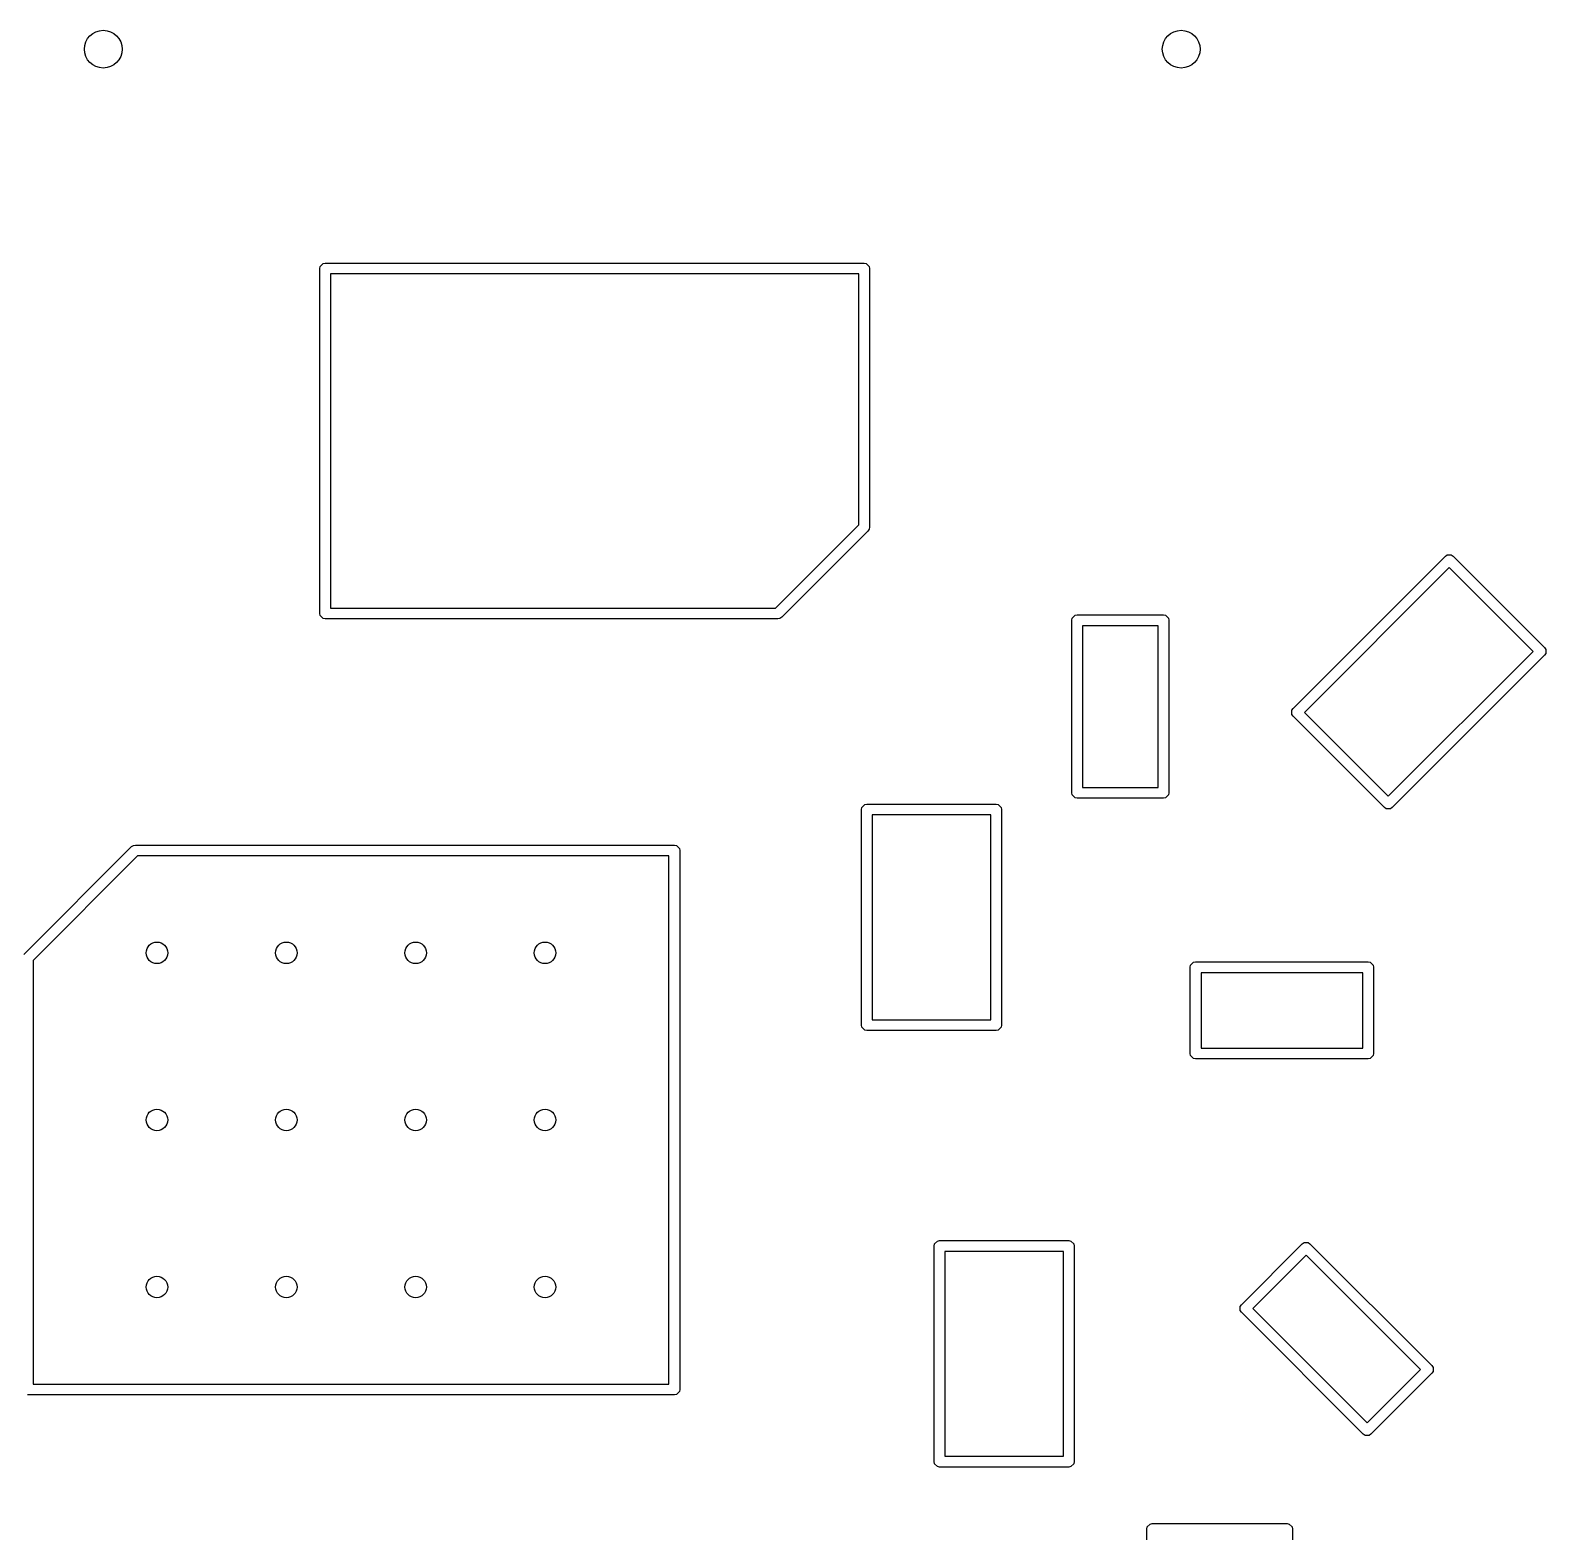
# Model space of a CAD drawing. Extents: x 4.89 to 6.91, y -4.14 to -2.94.
# Drawn here: x 5.404 to 5.958, y -3.491 to -2.943 of the extents above; entities that cross this region are included whole.
import ezdxf

# ---------------------------------------------------------------- set-up
doc = ezdxf.new("R2010")
doc.units = 0
doc.header["$MEASUREMENT"] = 0
doc.layers.add('BLACK', color=7, linetype='CONTINUOUS')

msp = doc.modelspace()

# ---------------------------------------------------------------- linework, layer by layer
at = {"layer": 'BLACK', "linetype": 'CONTINUOUS'}
for p, q in [((5.50991, -3.02976), (5.51006, -3.029)), ((5.50991, -3.15574), (5.50991, -3.02976)), ((5.51006, -3.029), (5.51112, -3.02794)), ((5.51112, -3.02794), (5.51187, -3.02779)), ((5.51187, -3.02779), (5.70872, -3.02779)), ((5.51384, -3.03172), (5.51384, -3.15377)), ((5.70676, -3.03172), (5.51384, -3.03172)), ((5.70676, -3.12343), (5.70676, -3.03172)), ((5.70872, -3.02779), (5.70948, -3.02794)), ((5.70948, -3.02794), (5.71054, -3.029)), ((5.71054, -3.029), (5.71069, -3.02976)), ((5.71069, -3.02976), (5.71069, -3.12424)), ((5.67641, -3.15377), (5.70676, -3.12343)), ((5.71012, -3.12564), (5.67862, -3.15713)), ((5.71054, -3.125), (5.71012, -3.12564)), ((5.71069, -3.12424), (5.71054, -3.125)), ((5.86537, -3.19049), (5.92104, -3.13481)), ((5.92104, -3.13481), (5.92168, -3.13439)), ((5.92168, -3.13439), (5.92319, -3.13439)), ((5.92319, -3.13439), (5.92383, -3.13481)), ((5.92319, -3.13439), (5.92319, -3.13439)), ((5.92383, -3.13481), (5.95723, -3.16822)), ((5.92243, -3.13899), (5.86954, -3.19188)), ((5.95306, -3.16961), (5.92243, -3.13899)), ((5.51384, -3.15377), (5.67641, -3.15377)), ((5.51006, -3.15649), (5.50991, -3.15574)), ((5.51112, -3.15756), (5.51006, -3.15649)), ((5.51187, -3.15771), (5.51112, -3.15756)), ((5.67723, -3.15771), (5.51187, -3.15771)), ((5.67798, -3.15756), (5.67723, -3.15771)), ((5.67862, -3.15713), (5.67798, -3.15756)), ((5.78458, -3.15825), (5.78473, -3.1575)), ((5.78458, -3.22124), (5.78458, -3.15825)), ((5.78473, -3.1575), (5.7858, -3.15643)), ((5.7858, -3.15643), (5.78655, -3.15628)), ((5.78655, -3.15628), (5.81805, -3.15628)), ((5.78852, -3.16022), (5.78852, -3.21928)), ((5.81608, -3.16022), (5.78852, -3.16022)), ((5.81608, -3.21928), (5.81608, -3.16022)), ((5.81805, -3.15628), (5.8188, -3.15643)), ((5.8188, -3.15643), (5.81987, -3.1575)), ((5.81987, -3.1575), (5.82002, -3.15825)), ((5.82002, -3.15825), (5.82002, -3.22124)), ((5.90016, -3.22251), (5.95306, -3.16961)), ((5.95723, -3.171), (5.90156, -3.22668)), ((5.95723, -3.16822), (5.95766, -3.16886)), ((5.95766, -3.17037), (5.95723, -3.171)), ((5.95766, -3.16886), (5.95766, -3.16886)), ((5.95766, -3.16886), (5.95766, -3.17037)), ((5.86494, -3.19113), (5.86537, -3.19049)), ((5.86494, -3.19264), (5.86494, -3.19113)), ((5.86537, -3.19328), (5.86494, -3.19264)), ((5.89877, -3.22668), (5.86537, -3.19328)), ((5.86954, -3.19188), (5.90016, -3.22251)), ((5.78473, -3.222), (5.78458, -3.22124)), ((5.78852, -3.21928), (5.81608, -3.21928)), ((5.82002, -3.22124), (5.81987, -3.222)), ((5.70771, -3.22736), (5.70786, -3.22661)), ((5.70786, -3.22661), (5.70892, -3.22554)), ((5.70892, -3.22554), (5.70968, -3.22539)), ((5.70968, -3.22539), (5.75692, -3.22539)), ((5.75692, -3.22539), (5.75767, -3.22554)), ((5.75767, -3.22554), (5.75874, -3.22661)), ((5.75874, -3.22661), (5.75889, -3.22736)), ((5.7858, -3.22306), (5.78473, -3.222)), ((5.78655, -3.22321), (5.7858, -3.22306)), ((5.81805, -3.22321), (5.78655, -3.22321)), ((5.8188, -3.22306), (5.81805, -3.22321)), ((5.81987, -3.222), (5.8188, -3.22306)), ((5.89941, -3.22711), (5.89877, -3.22668)), ((5.90156, -3.22668), (5.90092, -3.22711)), ((5.70771, -3.3061), (5.70771, -3.22736)), ((5.71165, -3.22933), (5.71165, -3.30413)), ((5.75495, -3.22933), (5.71165, -3.22933)), ((5.75495, -3.30413), (5.75495, -3.22933)), ((5.75889, -3.22736), (5.75889, -3.3061)), ((5.90092, -3.22711), (5.89941, -3.22711)), ((5.4018, -3.2803), (5.44117, -3.24093)), ((5.44117, -3.24093), (5.44181, -3.2405)), ((5.44181, -3.2405), (5.44256, -3.24035)), ((5.44256, -3.24035), (5.63941, -3.24035)), ((5.63941, -3.24035), (5.64016, -3.2405)), ((5.64016, -3.2405), (5.64123, -3.24157)), ((5.64123, -3.24157), (5.64138, -3.24232)), ((5.64138, -3.24232), (5.64138, -3.43917)), ((5.44337, -3.24429), (5.40516, -3.28251)), ((5.63744, -3.24429), (5.44337, -3.24429)), ((5.63744, -3.4372), (5.63744, -3.24429)), ((5.40516, -3.28251), (5.40516, -3.4372)), ((5.82783, -3.285), (5.82798, -3.28425)), ((5.82783, -3.3165), (5.82783, -3.285)), ((5.82798, -3.28425), (5.82905, -3.28318)), ((5.82905, -3.28318), (5.8298, -3.28303)), ((5.8298, -3.28303), (5.8928, -3.28303)), ((5.83177, -3.28697), (5.83177, -3.31453)), ((5.89083, -3.28697), (5.83177, -3.28697)), ((5.89083, -3.31453), (5.89083, -3.28697)), ((5.8928, -3.28303), (5.89355, -3.28318)), ((5.89355, -3.28318), (5.89461, -3.28425)), ((5.89461, -3.28425), (5.89476, -3.285)), ((5.89476, -3.285), (5.89476, -3.3165)), ((5.71165, -3.30413), (5.75495, -3.30413)), ((5.70786, -3.30686), (5.70771, -3.3061)), ((5.70892, -3.30792), (5.70786, -3.30686)), ((5.70968, -3.30807), (5.70892, -3.30792)), ((5.75692, -3.30807), (5.70968, -3.30807)), ((5.75767, -3.30792), (5.75692, -3.30807)), ((5.75874, -3.30686), (5.75767, -3.30792)), ((5.75889, -3.3061), (5.75874, -3.30686)), ((5.83177, -3.31453), (5.89083, -3.31453)), ((5.82798, -3.31725), (5.82783, -3.3165)), ((5.82905, -3.31831), (5.82798, -3.31725)), ((5.8298, -3.31846), (5.82905, -3.31831)), ((5.8928, -3.31846), (5.8298, -3.31846)), ((5.89355, -3.31831), (5.8928, -3.31846)), ((5.89461, -3.31725), (5.89355, -3.31831)), ((5.89476, -3.3165), (5.89461, -3.31725)), ((5.73425, -3.38681), (5.7344, -3.38606)), ((5.73425, -3.46555), (5.73425, -3.38681)), ((5.7344, -3.38606), (5.73547, -3.38499)), ((5.73547, -3.38499), (5.73622, -3.38484)), ((5.73622, -3.38484), (5.78346, -3.38484)), ((5.78346, -3.38484), (5.78422, -3.38499)), ((5.78422, -3.38499), (5.78528, -3.38606)), ((5.78528, -3.38606), (5.78543, -3.38681)), ((5.78543, -3.38681), (5.78543, -3.46555)), ((5.8465, -3.40822), (5.86877, -3.38595)), ((5.86877, -3.38595), (5.86941, -3.38552)), ((5.86941, -3.38552), (5.87092, -3.38552)), ((5.87092, -3.38552), (5.87156, -3.38595)), ((5.87156, -3.38595), (5.9161, -3.43049)), ((5.73819, -3.38878), (5.73819, -3.46358)), ((5.7815, -3.38878), (5.73819, -3.38878)), ((5.7815, -3.46358), (5.7815, -3.38878)), ((5.87016, -3.39013), (5.85068, -3.40961)), ((5.91192, -3.43188), (5.87016, -3.39013)), ((5.84607, -3.40886), (5.8465, -3.40822)), ((5.84607, -3.41037), (5.84607, -3.40886)), ((5.8465, -3.411), (5.84607, -3.41037)), ((5.89104, -3.45555), (5.8465, -3.411)), ((5.85068, -3.40961), (5.89243, -3.45137)), ((5.9161, -3.43049), (5.91652, -3.43113)), ((5.91652, -3.43113), (5.91652, -3.43264)), ((5.89243, -3.45137), (5.91192, -3.43188)), ((5.9161, -3.43328), (5.89383, -3.45555)), ((5.91652, -3.43264), (5.9161, -3.43328)), ((5.63941, -3.44114), (5.40319, -3.44114)), ((5.40516, -3.4372), (5.63744, -3.4372)), ((5.64016, -3.44099), (5.63941, -3.44114)), ((5.64123, -3.43993), (5.64016, -3.44099)), ((5.64138, -3.43917), (5.64123, -3.43993)), ((5.89168, -3.45597), (5.89104, -3.45555)), ((5.89319, -3.45597), (5.89168, -3.45597)), ((5.89383, -3.45555), (5.89319, -3.45597)), ((5.73819, -3.46358), (5.7815, -3.46358)), ((5.7344, -3.4663), (5.73425, -3.46555)), ((5.73547, -3.46737), (5.7344, -3.4663)), ((5.73622, -3.46752), (5.73547, -3.46737)), ((5.78346, -3.46752), (5.73622, -3.46752)), ((5.78422, -3.46737), (5.78346, -3.46752)), ((5.78528, -3.4663), (5.78422, -3.46737)), ((5.78543, -3.46555), (5.78528, -3.4663)), ((5.81201, -3.49016), (5.81216, -3.4894)), ((5.81201, -3.5689), (5.81201, -3.49016)), ((5.81216, -3.4894), (5.81322, -3.48834)), ((5.81322, -3.48834), (5.81398, -3.48819)), ((5.81398, -3.48819), (5.86319, -3.48819)), ((5.86319, -3.48819), (5.86394, -3.48834)), ((5.86394, -3.48834), (5.86501, -3.4894)), ((5.86501, -3.4894), (5.86516, -3.49016)), ((5.86516, -3.49016), (5.86516, -3.5689))]:
    msp.add_line(p, q, dxfattribs=at)
at = {"layer": 'BLACK'}
for centre, radius in [((5.43083, -2.94965), 0.00689), ((5.43083, -2.94965), 0.00689), ((5.82453, -2.94965), 0.00689), ((5.82453, -2.94965), 0.00689), ((5.45043, -3.27972), 0.00394), ((5.45043, -3.27972), 0.00394), ((5.49768, -3.27972), 0.00394), ((5.49768, -3.27972), 0.00394), ((5.54492, -3.27972), 0.00394), ((5.54492, -3.27972), 0.00394), ((5.59217, -3.27972), 0.00394), ((5.59217, -3.27972), 0.00394), ((5.45043, -3.34075), 0.00394), ((5.45043, -3.34075), 0.00394), ((5.49768, -3.34075), 0.00394), ((5.49768, -3.34075), 0.00394), ((5.54492, -3.34075), 0.00394), ((5.54492, -3.34075), 0.00394), ((5.59217, -3.34075), 0.00394), ((5.59217, -3.34075), 0.00394), ((5.45043, -3.40177), 0.00394), ((5.45043, -3.40177), 0.00394), ((5.49768, -3.40177), 0.00394), ((5.49768, -3.40177), 0.00394), ((5.54492, -3.40177), 0.00394), ((5.54492, -3.40177), 0.00394), ((5.59217, -3.40177), 0.00394), ((5.59217, -3.40177), 0.00394)]:
    msp.add_circle(centre, radius, dxfattribs=at)

doc.saveas('drawing.dxf')
